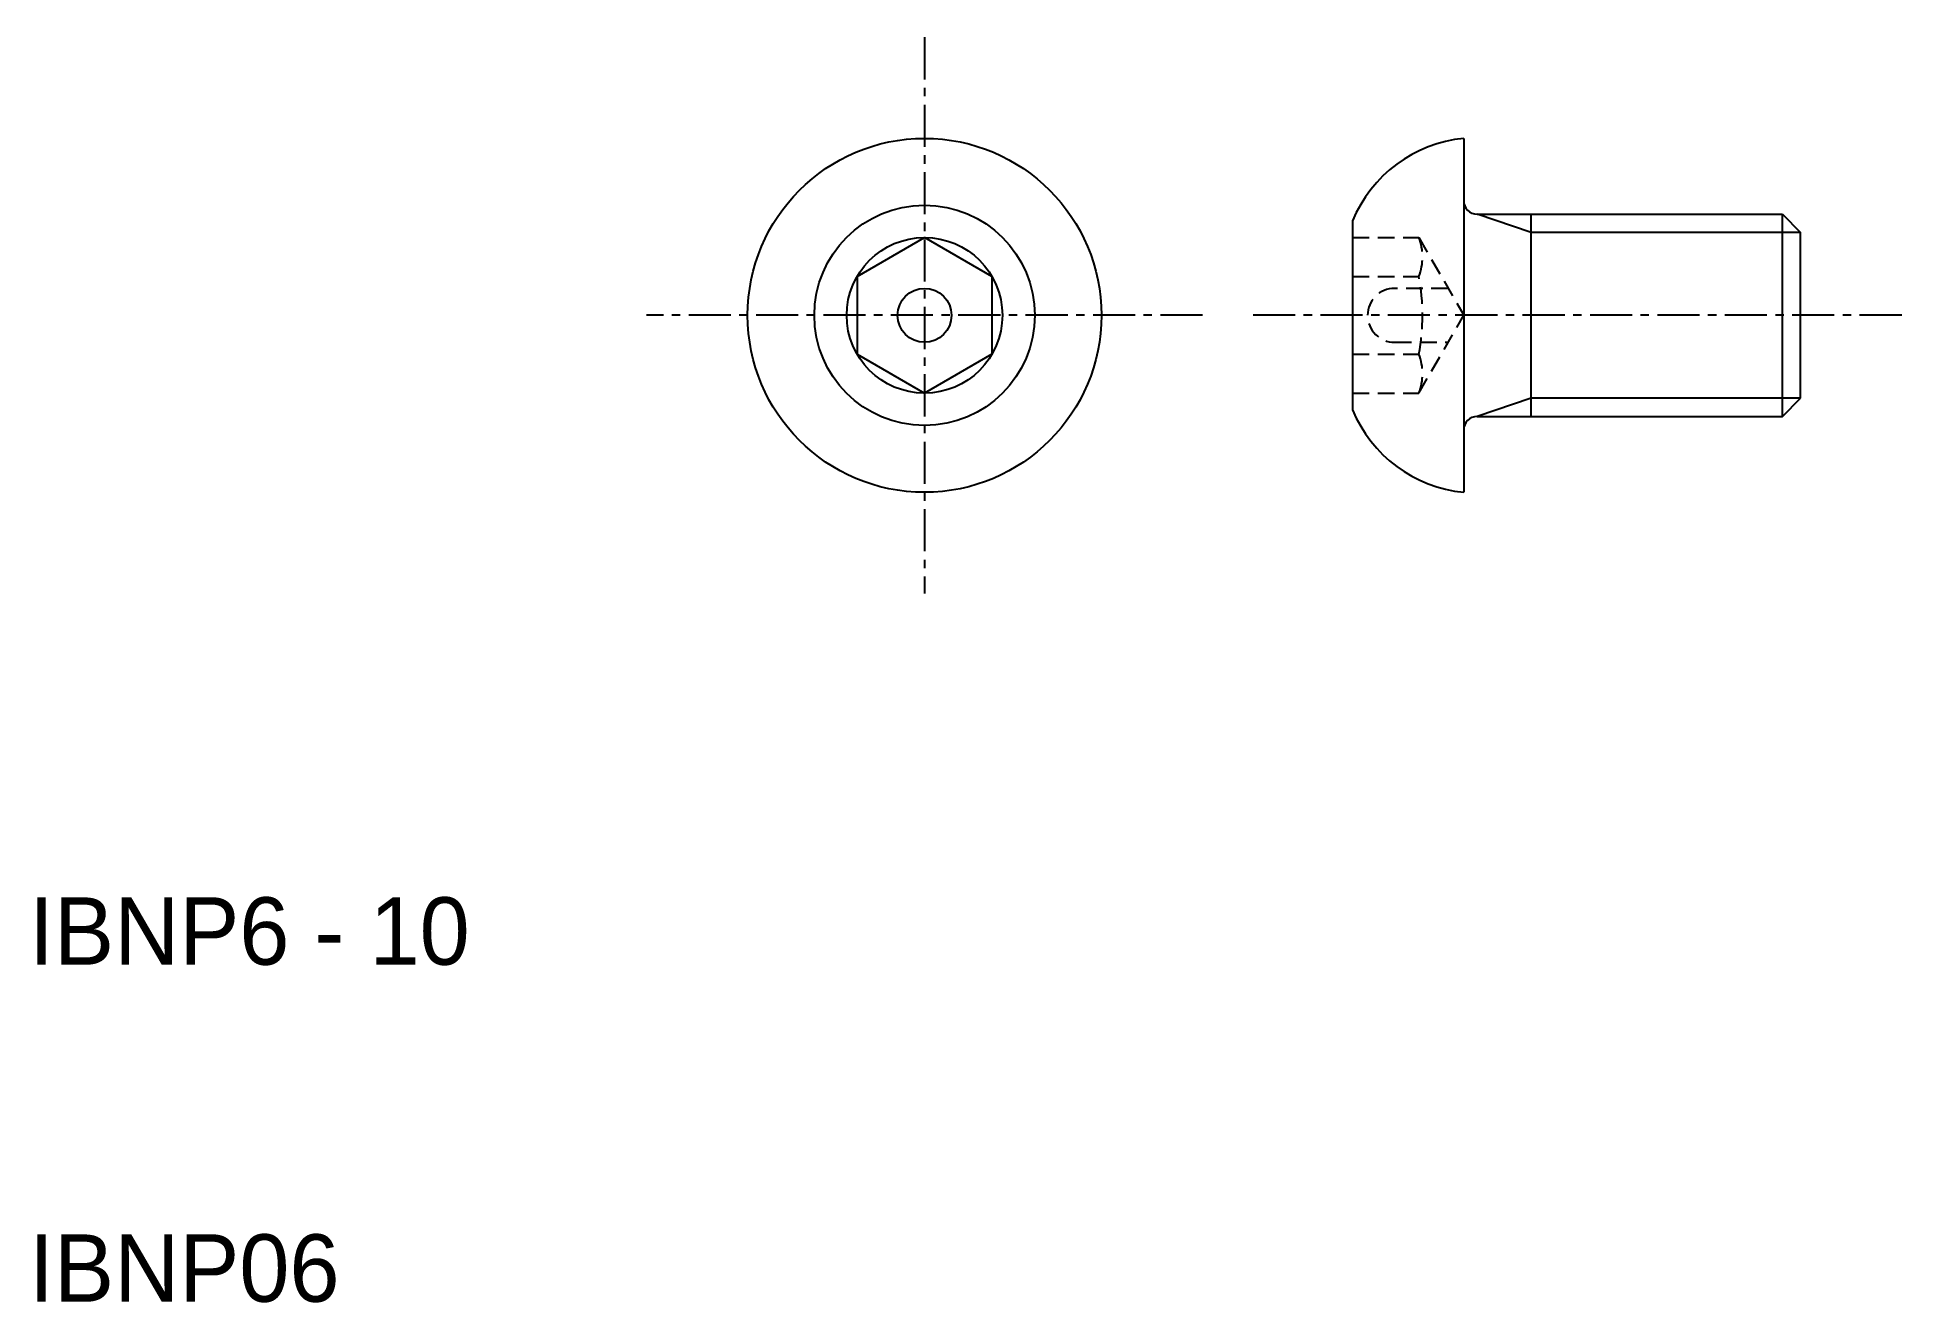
# Model space of a CAD drawing. Extents: x 10.2 to 65.6, y 10 to 47.5.
import ezdxf

# ---------------------------------------------------------------- set-up
doc = ezdxf.new("R2010")
doc.units = 0
doc.linetypes.add('CENTER', pattern=[2, 1.25, -0.25, 0.25, -0.25])
doc.linetypes.add('DASHED', pattern=[0.75, 0.5, -0.25])
doc.layers.get('0').update_dxf_attribs({"linetype": 'CONTINUOUS'})
doc.layers.add('CENTER', color=1, linetype='CENTER')

msp = doc.modelspace()

# ---------------------------------------------------------------- linework, layer by layer
at = {"color": 7, "linetype": 'CONTINUOUS'}
for p, q in [((52.578, 44.518), (52.578, 42.668)), ((52.578, 42.668), (52.578, 35.868)), ((49.278, 42.068), (49.278, 36.468)), ((52.978, 42.268), (62.036, 42.268)), ((54.578, 36.268), (54.578, 42.268)), ((62.036, 36.268), (62.036, 42.268)), ((62.036, 42.268), (62.578, 41.726)), ((34.578, 40.422), (36.578, 41.577)), ((38.578, 40.422), (36.578, 41.577)), ((62.578, 36.809), (62.578, 41.726)), ((34.578, 40.422), (34.578, 38.113)), ((38.578, 40.422), (38.578, 38.113)), ((34.578, 38.113), (36.578, 36.958)), ((38.578, 38.113), (36.578, 36.958)), ((62.036, 36.268), (62.578, 36.809)), ((52.978, 36.268), (62.036, 36.268)), ((52.578, 35.868), (52.578, 34.018))]:
    msp.add_line(p, q, dxfattribs=at)
at = {"color": 3, "linetype": 'CONTINUOUS'}
for p, q in [((54.578, 41.726), (52.978, 42.268)), ((62.578, 41.726), (54.578, 41.726)), ((54.578, 36.809), (52.978, 36.268)), ((62.578, 36.809), (54.578, 36.809))]:
    msp.add_line(p, q, dxfattribs=at)
at = {"color": 3, "linetype": 'DASHED'}
for p, q in [((49.278, 41.577), (51.246, 41.577)), ((51.246, 41.577), (52.579, 39.268)), ((49.278, 40.422), (51.246, 40.422)), ((52.117, 40.068), (50.528, 40.068)), ((51.246, 36.958), (52.579, 39.268)), ((50.528, 38.468), (52.117, 38.468)), ((49.278, 38.113), (51.246, 38.113)), ((49.278, 36.958), (51.246, 36.958))]:
    msp.add_line(p, q, dxfattribs=at)
at = {"color": 7, "linetype": 'CONTINUOUS'}
for radius in [5.25, 3.27, 2.309, 0.8]:
    msp.add_circle((36.578, 39.268), radius, dxfattribs=at)
for centre, radius, start, end in [((52.974, 40.537), 4, 95.6767, 157.5054), ((52.978, 42.668), 0.4, 180, 270), ((52.974, 37.998), 4, 202.4946, 264.3233), ((52.978, 35.868), 0.4, 90, 180)]:
    msp.add_arc(centre, radius, start, end, dxfattribs=at)
at = {"color": 3, "linetype": 'DASHED'}
for centre, radius, start, end in [((49.816, 41), 1.542, 338.0126, 21.9874), ((45.358, 39.268), 6, 348.9042, 11.0958), ((50.528, 39.268), 0.8, 90, 270), ((49.816, 37.536), 1.542, 338.0126, 21.9874)]:
    msp.add_arc(centre, radius, start, end, dxfattribs=at)
at = {"layer": 'CENTER', "color": 1, "linetype": 'CENTER'}
for p, q in [((36.578, 47.518), (36.578, 31.018)), ((44.828, 39.268), (28.328, 39.268)), ((65.578, 39.268), (46.278, 39.268))]:
    msp.add_line(p, q, dxfattribs=at)

# ---------------------------------------------------------------- texts
at = {"color": 7, "linetype": 'CONTINUOUS'}
for s, p in [('IBNP6 - 10', (10, 20)), ('IBNP06', (10, 10))]:
    msp.add_text(s, height=2, dxfattribs=at).set_placement(p)

doc.saveas('drawing.dxf')
